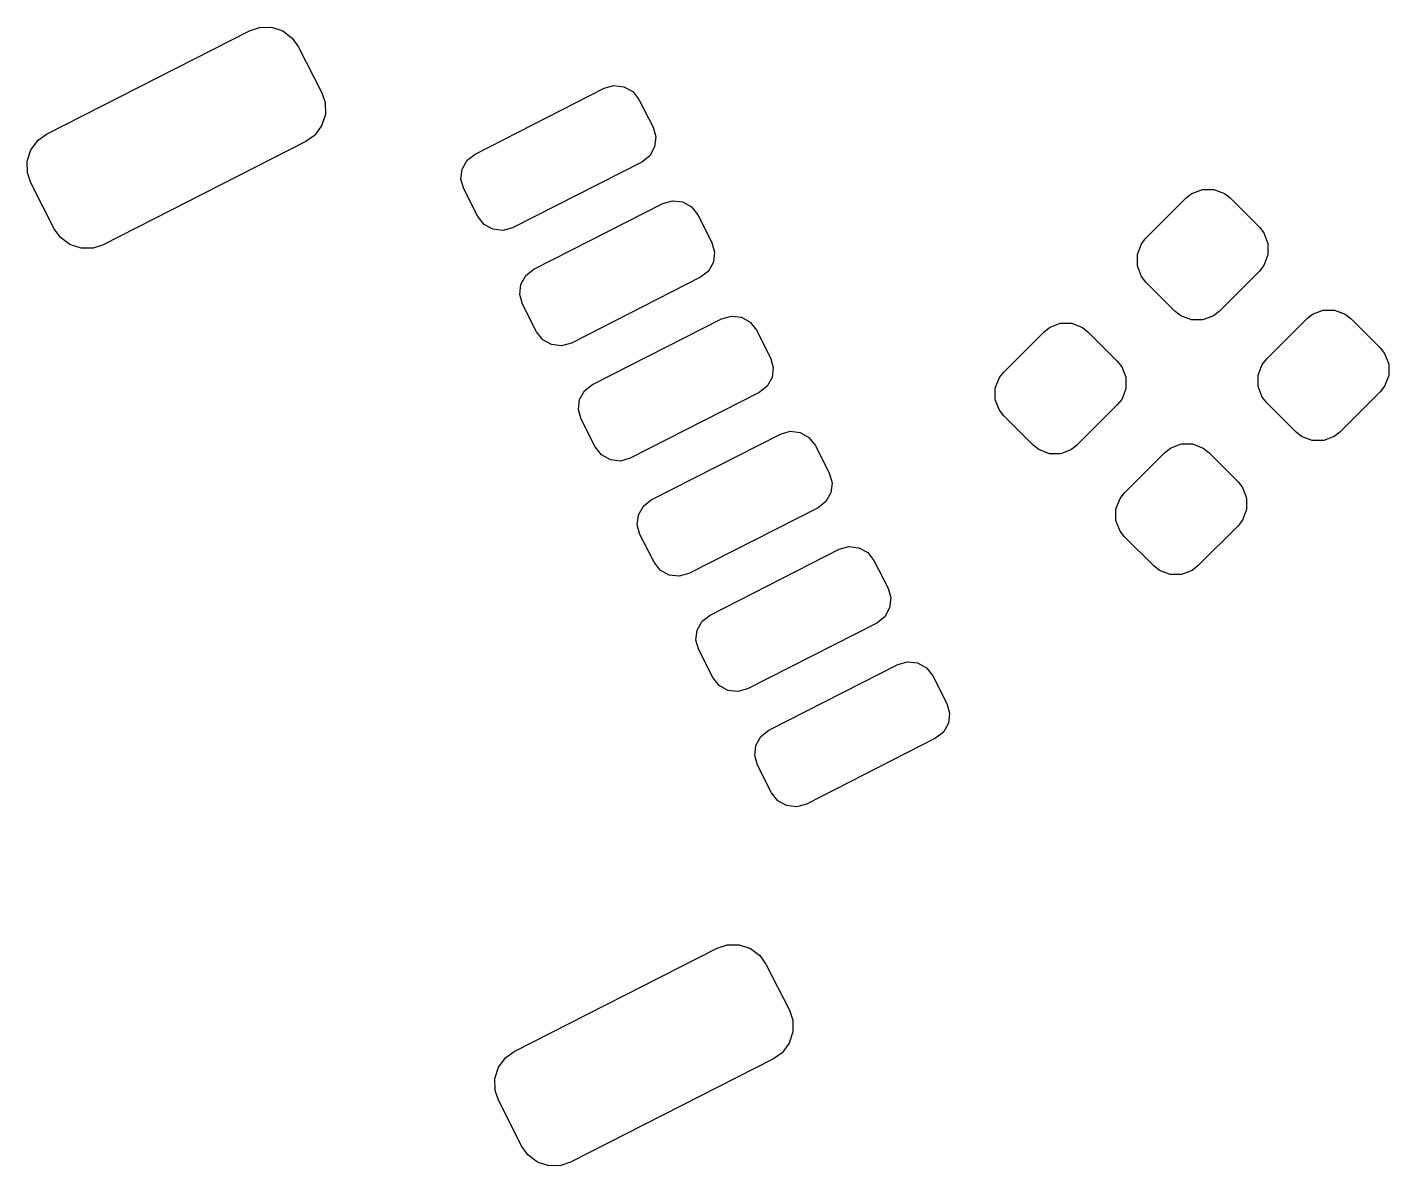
# Model space of a CAD drawing. Extents: x -1.53 to 1.45, y -1.47 to 0.92.
# Drawn here: x -1.468 to -0.95, y -0.884 to -0.451 of the extents above; entities that cross this region are included whole.
import ezdxf

# ---------------------------------------------------------------- set-up
doc = ezdxf.new("R2010")
doc.units = 0
doc.header["$MEASUREMENT"] = 0
doc.layers.add('BLACK', color=7, linetype='CONTINUOUS')

msp = doc.modelspace()

# ---------------------------------------------------------------- linework, layer by layer
at = {"layer": 'BLACK', "linetype": 'CONTINUOUS'}
for p, q in [((-1.46083, -0.49149), (-1.38365, -0.45217)), ((-1.38365, -0.45217), (-1.37989, -0.4509)), ((-1.37989, -0.4509), (-1.37535, -0.45082)), ((-1.37535, -0.45082), (-1.37104, -0.45222)), ((-1.37104, -0.45222), (-1.36741, -0.45495)), ((-1.36741, -0.45495), (-1.36512, -0.45819)), ((-1.36512, -0.45819), (-1.35618, -0.47573)), ((-1.35618, -0.47573), (-1.35491, -0.4795)), ((-1.2979, -0.49906), (-1.24879, -0.47404)), ((-1.24879, -0.47404), (-1.24509, -0.47299)), ((-1.24509, -0.47299), (-1.24128, -0.47345)), ((-1.24128, -0.47345), (-1.23793, -0.47532)), ((-1.23793, -0.47532), (-1.23555, -0.47834)), ((-1.35491, -0.4795), (-1.35483, -0.48403)), ((-1.23555, -0.47834), (-1.23019, -0.48886)), ((-1.35483, -0.48403), (-1.35623, -0.48834)), ((-1.46407, -0.49379), (-1.46083, -0.49149)), ((-1.35623, -0.48834), (-1.35896, -0.49197)), ((-1.23019, -0.48886), (-1.22915, -0.49256)), ((-1.4668, -0.49741), (-1.46407, -0.49379)), ((-1.3622, -0.49427), (-1.43938, -0.53359)), ((-1.35896, -0.49197), (-1.3622, -0.49427)), ((-1.2296, -0.49637), (-1.23147, -0.49972)), ((-1.22915, -0.49256), (-1.2296, -0.49637)), ((-1.4682, -0.50173), (-1.4668, -0.49741)), ((-1.46812, -0.50626), (-1.4682, -0.50173)), ((-1.30279, -0.50479), (-1.30092, -0.50144)), ((-1.30092, -0.50144), (-1.2979, -0.49906)), ((-1.23449, -0.5021), (-1.2836, -0.52712)), ((-1.23147, -0.49972), (-1.23449, -0.5021)), ((-1.46685, -0.51003), (-1.46812, -0.50626)), ((-1.30324, -0.5086), (-1.30279, -0.50479)), ((-1.45791, -0.52757), (-1.46685, -0.51003)), ((-1.3022, -0.5123), (-1.30324, -0.5086)), ((-1.29684, -0.52282), (-1.3022, -0.5123)), ((-1.0253, -0.51407), (-1.02125, -0.5125)), ((-1.02125, -0.5125), (-1.01691, -0.5125)), ((-1.01691, -0.5125), (-1.01286, -0.51407)), ((-1.22645, -0.51789), (-1.22275, -0.51684)), ((-1.22275, -0.51684), (-1.21894, -0.51729)), ((-1.21894, -0.51729), (-1.21559, -0.51917)), ((-1.04275, -0.53107), (-1.02743, -0.51576)), ((-1.02743, -0.51576), (-1.0253, -0.51407)), ((-1.01286, -0.51407), (-1.01073, -0.51576)), ((-1.01073, -0.51576), (-0.9996, -0.52689)), ((-1.29446, -0.52584), (-1.29684, -0.52282)), ((-1.27556, -0.54291), (-1.22645, -0.51789)), ((-1.21559, -0.51917), (-1.21321, -0.52219)), ((-1.21321, -0.52219), (-1.20785, -0.53271)), ((-1.45561, -0.53081), (-1.45791, -0.52757)), ((-1.29111, -0.52771), (-1.29446, -0.52584)), ((-1.2873, -0.52816), (-1.29111, -0.52771)), ((-1.2836, -0.52712), (-1.2873, -0.52816)), ((-0.9996, -0.52689), (-0.99791, -0.52903)), ((-1.45199, -0.53353), (-1.45561, -0.53081)), ((-1.20785, -0.53271), (-1.2068, -0.53641)), ((-1.046, -0.53725), (-1.04444, -0.5332)), ((-1.04444, -0.5332), (-1.04275, -0.53107)), ((-0.99791, -0.52903), (-0.99634, -0.53307)), ((-0.99634, -0.53307), (-0.99634, -0.53742)), ((-1.44768, -0.53494), (-1.45199, -0.53353)), ((-1.44314, -0.53486), (-1.44768, -0.53494)), ((-1.43938, -0.53359), (-1.44314, -0.53486)), ((-1.2068, -0.53641), (-1.20726, -0.54022)), ((-1.046, -0.54159), (-1.046, -0.53725)), ((-0.99634, -0.53742), (-0.99791, -0.54146)), ((-1.27857, -0.54529), (-1.27556, -0.54291)), ((-1.20913, -0.54357), (-1.21215, -0.54595)), ((-1.20726, -0.54022), (-1.20913, -0.54357)), ((-1.04444, -0.54564), (-1.046, -0.54159)), ((-0.9996, -0.5436), (-1.01491, -0.55891)), ((-0.99791, -0.54146), (-0.9996, -0.5436)), ((-1.2809, -0.55245), (-1.28045, -0.54864)), ((-1.28045, -0.54864), (-1.27857, -0.54529)), ((-1.21215, -0.54595), (-1.26126, -0.57097)), ((-1.04275, -0.54777), (-1.04444, -0.54564)), ((-1.03161, -0.55891), (-1.04275, -0.54777)), ((-1.27986, -0.55615), (-1.2809, -0.55245)), ((-1.2745, -0.56667), (-1.27986, -0.55615)), ((-1.02948, -0.5606), (-1.03161, -0.55891)), ((-1.01491, -0.55891), (-1.01704, -0.5606)), ((-0.97937, -0.56), (-0.97532, -0.55843)), ((-0.97532, -0.55843), (-0.97098, -0.55843)), ((-0.97098, -0.55843), (-0.96693, -0.56)), ((-1.25322, -0.58676), (-1.20411, -0.56173)), ((-1.20411, -0.56173), (-1.20041, -0.56069)), ((-1.20041, -0.56069), (-1.1966, -0.56114)), ((-1.1966, -0.56114), (-1.19324, -0.56302)), ((-1.19324, -0.56302), (-1.19087, -0.56603)), ((-1.07937, -0.565), (-1.07532, -0.56343)), ((-1.07532, -0.56343), (-1.07098, -0.56343)), ((-1.07098, -0.56343), (-1.06693, -0.565)), ((-1.02543, -0.56217), (-1.02948, -0.5606)), ((-1.02109, -0.56217), (-1.02543, -0.56217)), ((-1.01704, -0.5606), (-1.02109, -0.56217)), ((-0.99681, -0.577), (-0.9815, -0.56169)), ((-0.9815, -0.56169), (-0.97937, -0.56)), ((-0.96693, -0.56), (-0.9648, -0.56169)), ((-0.9648, -0.56169), (-0.95366, -0.57283)), ((-1.27212, -0.56969), (-1.2745, -0.56667)), ((-1.19087, -0.56603), (-1.18551, -0.57656)), ((-1.09681, -0.582), (-1.0815, -0.56669)), ((-1.0815, -0.56669), (-1.07937, -0.565)), ((-1.06693, -0.565), (-1.0648, -0.56669)), ((-1.0648, -0.56669), (-1.05366, -0.57783)), ((-1.26877, -0.57156), (-1.27212, -0.56969)), ((-1.26496, -0.57201), (-1.26877, -0.57156)), ((-1.26126, -0.57097), (-1.26496, -0.57201)), ((-0.95366, -0.57283), (-0.95197, -0.57496)), ((-1.18551, -0.57656), (-1.18446, -0.58025)), ((-1.05366, -0.57783), (-1.05197, -0.57996)), ((-1.00007, -0.58318), (-0.9985, -0.57914)), ((-0.9985, -0.57914), (-0.99681, -0.577)), ((-0.95197, -0.57496), (-0.9504, -0.57901)), ((-0.9504, -0.57901), (-0.9504, -0.58335)), ((-1.18491, -0.58407), (-1.18679, -0.58742)), ((-1.18446, -0.58025), (-1.18491, -0.58407)), ((-1.10007, -0.58818), (-1.0985, -0.58414)), ((-1.0985, -0.58414), (-1.09681, -0.582)), ((-1.05197, -0.57996), (-1.0504, -0.58401)), ((-1.0504, -0.58401), (-1.0504, -0.58835)), ((-1.00007, -0.58753), (-1.00007, -0.58318)), ((-0.9504, -0.58335), (-0.95197, -0.5874)), ((-1.25811, -0.59249), (-1.25623, -0.58913)), ((-1.25623, -0.58913), (-1.25322, -0.58676)), ((-1.18981, -0.5898), (-1.23892, -0.61482)), ((-1.18679, -0.58742), (-1.18981, -0.5898)), ((-1.10007, -0.59253), (-1.10007, -0.58818)), ((-1.0504, -0.58835), (-1.05197, -0.5924)), ((-0.9985, -0.59157), (-1.00007, -0.58753)), ((-0.95366, -0.58953), (-0.96897, -0.60484)), ((-0.95197, -0.5874), (-0.95366, -0.58953)), ((-1.25856, -0.5963), (-1.25811, -0.59249)), ((-1.0985, -0.59657), (-1.10007, -0.59253)), ((-1.05366, -0.59453), (-1.06897, -0.60984)), ((-1.05197, -0.5924), (-1.05366, -0.59453)), ((-0.99681, -0.59371), (-0.9985, -0.59157)), ((-0.98568, -0.60484), (-0.99681, -0.59371)), ((-1.25752, -0.59999), (-1.25856, -0.5963)), ((-1.25216, -0.61052), (-1.25752, -0.59999)), ((-1.09681, -0.59871), (-1.0985, -0.59657)), ((-1.08568, -0.60984), (-1.09681, -0.59871)), ((-1.23087, -0.63061), (-1.18176, -0.60558)), ((-1.18176, -0.60558), (-1.17807, -0.60454)), ((-1.17807, -0.60454), (-1.17425, -0.60499)), ((-1.17425, -0.60499), (-1.1709, -0.60687)), ((-0.98354, -0.60653), (-0.98568, -0.60484)), ((-0.96897, -0.60484), (-0.97111, -0.60653)), ((-1.24978, -0.61354), (-1.25216, -0.61052)), ((-1.1709, -0.60687), (-1.16853, -0.60988)), ((-1.16853, -0.60988), (-1.16316, -0.62041)), ((-1.08354, -0.61153), (-1.08568, -0.60984)), ((-1.06897, -0.60984), (-1.07111, -0.61153)), ((-1.03557, -0.61263), (-1.03343, -0.61094)), ((-1.03343, -0.61094), (-1.02938, -0.60937)), ((-1.02938, -0.60937), (-1.02504, -0.60937)), ((-1.02504, -0.60937), (-1.021, -0.61094)), ((-1.021, -0.61094), (-1.01886, -0.61263)), ((-0.97949, -0.6081), (-0.98354, -0.60653)), ((-0.97515, -0.6081), (-0.97949, -0.6081)), ((-0.97111, -0.60653), (-0.97515, -0.6081)), ((-1.24643, -0.61541), (-1.24978, -0.61354)), ((-1.24261, -0.61586), (-1.24643, -0.61541)), ((-1.23892, -0.61482), (-1.24261, -0.61586)), ((-1.07949, -0.6131), (-1.08354, -0.61153)), ((-1.07515, -0.6131), (-1.07949, -0.6131)), ((-1.07111, -0.61153), (-1.07515, -0.6131)), ((-1.05088, -0.62794), (-1.03557, -0.61263)), ((-1.01886, -0.61263), (-1.00773, -0.62376)), ((-1.16316, -0.62041), (-1.16212, -0.6241)), ((-1.16212, -0.6241), (-1.16257, -0.62792)), ((-1.00773, -0.62376), (-1.00604, -0.6259)), ((-1.00604, -0.6259), (-1.00447, -0.62994)), ((-1.23389, -0.63298), (-1.23087, -0.63061)), ((-1.16445, -0.63127), (-1.16746, -0.63365)), ((-1.16257, -0.62792), (-1.16445, -0.63127)), ((-1.05414, -0.63412), (-1.05257, -0.63007)), ((-1.05257, -0.63007), (-1.05088, -0.62794)), ((-1.00447, -0.62994), (-1.00447, -0.63428)), ((-1.23622, -0.64015), (-1.23577, -0.63633)), ((-1.23577, -0.63633), (-1.23389, -0.63298)), ((-1.16746, -0.63365), (-1.21657, -0.65867)), ((-1.05414, -0.63846), (-1.05414, -0.63412)), ((-1.00447, -0.63428), (-1.00604, -0.63833)), ((-1.23518, -0.64384), (-1.23622, -0.64015)), ((-1.05257, -0.64251), (-1.05414, -0.63846)), ((-1.00773, -0.64047), (-1.02304, -0.65578)), ((-1.00604, -0.63833), (-1.00773, -0.64047)), ((-1.22981, -0.65437), (-1.23518, -0.64384)), ((-1.05088, -0.64464), (-1.05257, -0.64251)), ((-1.03974, -0.65578), (-1.05088, -0.64464)), ((-1.20853, -0.67446), (-1.15942, -0.64943)), ((-1.15942, -0.64943), (-1.15572, -0.64839)), ((-1.15572, -0.64839), (-1.15191, -0.64884)), ((-1.15191, -0.64884), (-1.14856, -0.65072)), ((-1.14856, -0.65072), (-1.14618, -0.65373)), ((-1.22744, -0.65738), (-1.22981, -0.65437)), ((-1.22408, -0.65926), (-1.22744, -0.65738)), ((-1.14618, -0.65373), (-1.14082, -0.66426)), ((-1.03761, -0.65747), (-1.03974, -0.65578)), ((-1.03356, -0.65904), (-1.03761, -0.65747)), ((-1.02517, -0.65747), (-1.02922, -0.65904)), ((-1.02304, -0.65578), (-1.02517, -0.65747)), ((-1.22027, -0.65971), (-1.22408, -0.65926)), ((-1.21657, -0.65867), (-1.22027, -0.65971)), ((-1.02922, -0.65904), (-1.03356, -0.65904)), ((-1.14082, -0.66426), (-1.13978, -0.66795)), ((-1.13978, -0.66795), (-1.14023, -0.67177)), ((-1.14023, -0.67177), (-1.14211, -0.67512)), ((-1.21342, -0.68018), (-1.21155, -0.67683)), ((-1.21155, -0.67683), (-1.20853, -0.67446)), ((-1.14512, -0.67749), (-1.19423, -0.70252)), ((-1.14211, -0.67512), (-1.14512, -0.67749)), ((-1.21388, -0.684), (-1.21342, -0.68018)), ((-1.21283, -0.68769), (-1.21388, -0.684)), ((-1.20747, -0.69822), (-1.21283, -0.68769)), ((-1.18619, -0.7183), (-1.13708, -0.69328)), ((-1.13708, -0.69328), (-1.13338, -0.69224)), ((-1.13338, -0.69224), (-1.12957, -0.69269)), ((-1.12957, -0.69269), (-1.12622, -0.69457)), ((-1.20509, -0.70123), (-1.20747, -0.69822)), ((-1.12622, -0.69457), (-1.12384, -0.69758)), ((-1.12384, -0.69758), (-1.11848, -0.7081)), ((-1.20174, -0.70311), (-1.20509, -0.70123)), ((-1.19793, -0.70356), (-1.20174, -0.70311)), ((-1.19423, -0.70252), (-1.19793, -0.70356)), ((-1.11848, -0.7081), (-1.11744, -0.7118)), ((-1.11744, -0.7118), (-1.11789, -0.71562)), ((-1.18921, -0.72068), (-1.18619, -0.7183)), ((-1.11976, -0.71897), (-1.12278, -0.72134)), ((-1.11789, -0.71562), (-1.11976, -0.71897)), ((-1.19153, -0.72784), (-1.19108, -0.72403)), ((-1.19108, -0.72403), (-1.18921, -0.72068)), ((-1.12278, -0.72134), (-1.17189, -0.74637)), ((-1.19049, -0.73154), (-1.19153, -0.72784)), ((-1.18513, -0.74206), (-1.19049, -0.73154)), ((-1.18275, -0.74508), (-1.18513, -0.74206)), ((-1.1794, -0.74696), (-1.18275, -0.74508)), ((-1.17559, -0.74741), (-1.1794, -0.74696)), ((-1.17189, -0.74637), (-1.17559, -0.74741)), ((-1.28298, -0.84053), (-1.20581, -0.80121)), ((-1.20581, -0.80121), (-1.20205, -0.79993)), ((-1.20205, -0.79993), (-1.19751, -0.79986)), ((-1.19751, -0.79986), (-1.1932, -0.80126)), ((-1.1932, -0.80126), (-1.18957, -0.80398)), ((-1.18957, -0.80398), (-1.18728, -0.80723)), ((-1.18728, -0.80723), (-1.17834, -0.82477)), ((-1.17834, -0.82477), (-1.17706, -0.82853)), ((-1.17699, -0.83307), (-1.17839, -0.83738)), ((-1.17706, -0.82853), (-1.17699, -0.83307)), ((-1.17839, -0.83738), (-1.18112, -0.84101)), ((-1.28895, -0.84645), (-1.28623, -0.84282)), ((-1.28623, -0.84282), (-1.28298, -0.84053)), ((-1.18436, -0.8433), (-1.26153, -0.88262)), ((-1.18112, -0.84101), (-1.18436, -0.8433)), ((-1.29035, -0.85076), (-1.28895, -0.84645)), ((-1.29028, -0.8553), (-1.29035, -0.85076)), ((-1.289, -0.85906), (-1.29028, -0.8553)), ((-1.28007, -0.8766), (-1.289, -0.85906)), ((-1.27777, -0.87984), (-1.28007, -0.8766)), ((-1.27415, -0.88257), (-1.27777, -0.87984)), ((-1.26983, -0.88397), (-1.27415, -0.88257)), ((-1.2653, -0.8839), (-1.26983, -0.88397)), ((-1.26153, -0.88262), (-1.2653, -0.8839))]:
    msp.add_line(p, q, dxfattribs=at)

doc.saveas('drawing.dxf')
